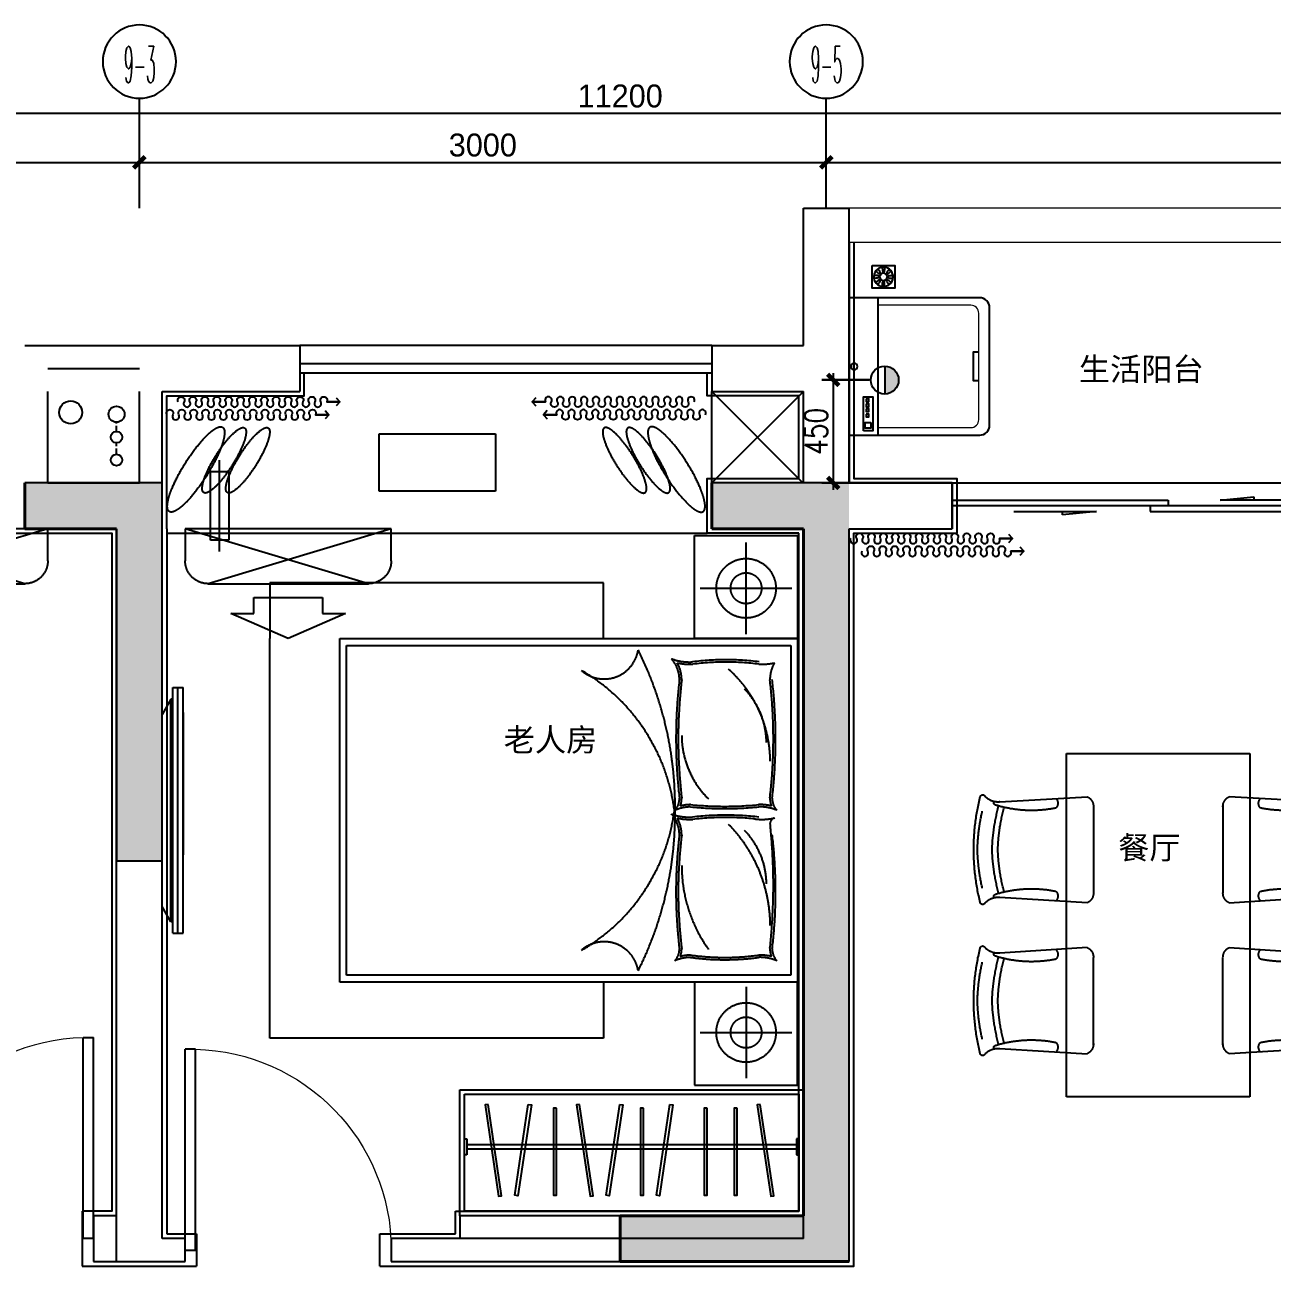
# Model space of a CAD drawing. Header units: inches. Extents: x -2597087 to 134135, y -662679 to 20000.
# Drawn here: x 40056 to 45503, y -37588 to -32168 of the extents above; entities that cross this region are included whole.
import ezdxf
from ezdxf.enums import TextEntityAlignment as Align

# ---------------------------------------------------------------- set-up
doc = ezdxf.new("R2010")
doc.units = ezdxf.units.IN
doc.header["$LTSCALE"] = 100
doc.header["$MEASUREMENT"] = 0
for name, pattern in [('__DASH', [0.35, 0.25, -0.1]), ('CENTER', [50.8, 31.75, -6.35, 6.35, -6.35]), ('DASH', [0.35, 0.25, -0.1]), ('HIDDEN', [0.375, 0.25, -0.125]), ('HIDDEN2', [4.7625, 3.175, -1.5875])]:
    doc.linetypes.add(name, pattern=pattern)
doc.layers.get('0').update_dxf_attribs({"linetype": 'CONTINUOUS'})
doc.layers.get('Defpoints').update_dxf_attribs({"linetype": 'CONTINUOUS'})
for name, color, linetype in [('-04给水图层', 142, 'CENTER'), ('002新做墙体', 53, 'CONTINUOUS'), ('003门', 17, 'CONTINUOUS'), ('006地漏', 146, 'CONTINUOUS'), ('008a地面活动灯具', 31, 'CONTINUOUS'), ('009活动家具', 157, 'CONTINUOUS'), ('011 完成面', 24, 'CONTINUOUS'), ('011-厨卫固定', 142, 'CONTINUOUS'), ('012到顶家具', 11, 'CONTINUOUS'), ('020空间字', 2, 'CONTINUOUS'), ('026窗帘', 11, 'CONTINUOUS'), ('027楼梯', 77, 'CONTINUOUS'), ('029空调室内机', 82, 'CONTINUOUS'), ('05 轴号 建筑尺寸', 2, 'CONTINUOUS'), ('LVTRY', 153, 'CONTINUOUS'), ('PIPE-凝结', 99, 'DASH'), ('PUB_HATCH', 8, 'CONTINUOUS'), ('VPIPE-凝结', 99, 'DASH'), ('VPIPE-废水', 91, 'DASH'), ('WALL', 7, 'CONTINUOUS'), ('WINDOW', 4, 'CONTINUOUS'), ('给排水尺寸标注', 2, 'CONTINUOUS')]:
    doc.layers.add(name, color=color, linetype=linetype)
doc.layers.add('BALCONY', color=3, linetype='CONTINUOUS', lineweight=0)
doc.layers.add('COLUMN', color=30, linetype='CONTINUOUS', lineweight=40)
doc.styles.add('SF', font='sf.shx')
doc.styles.add('尺寸标注', font='romans.shx', dxfattribs={"width": 0.8, "bigfont": 'hztxt.shx'})
doc.styles.add('文字标注', font='')
doc.styles.get('文字标注').set_extended_font_data('SimSun')
doc.dimstyles.new('1：50', dxfattribs={"dimscale": 50, "dimtxt": 2, "dimasz": 1, "dimexe": 1, "dimexo": 1, "dimgap": 0.5, "dimtad": 1, "dimdec": 0, "dimrnd": 5, "dimzin": 0, "dimdsep": 46, "dimtxsty": 'SF', "dimblk": 'ARCHTICK', "dimcen": 0.09, "dimdle": 1, "dimclrd": 251, "dimclre": 251, "dimclrt": 2, "dimadec": 0, "dimazin": 0, "dimtfac": 1, "dimtdec": 0, "dimtix": 1, "dimtmove": 2, "dimatfit": 0, "dimldrblk": 'ARCHTICK', "dimfxl": 5, "dimfxlon": 1, "dimtolj": 1, "dimtzin": 0, "dimarcsym": 0})
doc.dimstyles.new('A3-50', dxfattribs={"dimscale": 50, "dimtxt": 2, "dimasz": 1, "dimexe": 1, "dimexo": 1, "dimgap": 0.5, "dimtad": 1, "dimdec": 0, "dimlfac": -50, "dimrnd": 5, "dimzin": 0, "dimdsep": 46, "dimtxsty": '尺寸标注', "dimblk": 'ARCHTICK', "dimcen": 0, "dimdle": 0.6, "dimclrd": 251, "dimclre": 251, "dimclrt": 2, "dimadec": 0, "dimazin": 0, "dimtfac": 1, "dimtdec": 0, "dimtix": 1, "dimtmove": 2, "dimatfit": 3, "dimldrblk": 'DOT', "dimfxl": 4, "dimfxlon": 1, "dimtolj": 1, "dimtzin": 0, "dimlwe": 30, "dimarcsym": 0})

# ---------------------------------------------------------------- blocks, each defined once
blk = doc.blocks.new('dsafad5s64f64dsa64f')
at = {"layer": '-04给水图层', "linetype": 'Continuous'}
h = blk.add_hatch(color=251, dxfattribs=at)
edge = h.paths.add_edge_path(flags=17)
edge.add_line((9920.8, -56344.6), (9799, -56344.6))
edge = h.paths.add_edge_path()
edge.add_line((9799, -56344.6), (9920.8, -56344.6))
edge.add_arc((9859.9, -56344.6), 60.9, 180, 360, ccw=False)
at = {"layer": '-04给水图层', "color": 4, "linetype": 'Continuous'}
for p, q in [((9814.2, -56189.2), (9904.1, -56189.2)), ((9860.8, -56283.6), (9860.8, -56189.2))]:
    blk.add_line(p, q, dxfattribs=at)
blk.add_lwpolyline([(9920.8, -56344.6), (9799, -56344.6)], dxfattribs=at)
blk.add_circle((9859.9, -56344.6), 60.9, dxfattribs=at)
blk = doc.blocks.new('_ArchTick')
at = {"color": 0, "linetype": 'ByBlock', "const_width": 0.4}
blk.add_lwpolyline([(-0.5, -0.5), (0.5, 0.5)], dxfattribs=at)
blk = doc.blocks.new('*D1510')
at = {"layer": 'Defpoints', "color": 0, "transparency": 16777216}
for p in [(43792.9, -33717.9), (43586.7, -34167.9), (43792.9, -34167.9)]:
    blk.add_point(p, dxfattribs=at)
at = {"layer": '给排水尺寸标注', "color": 251, "lineweight": 30, "transparency": 16777216}
for p, q in [((43742.9, -33717.9), (43536.7, -33717.9)), ((43742.9, -34167.9), (43536.7, -34167.9))]:
    blk.add_line(p, q, dxfattribs=at)
at = {"layer": '给排水尺寸标注', "color": 251, "lineweight": -2, "transparency": 16777216}
blk.add_line((43586.7, -33687.9), (43586.7, -34197.9), dxfattribs=at)
at = {"layer": '给排水尺寸标注', "color": 251, "lineweight": -2, "transparency": 16777216, "xscale": 50, "yscale": 50, "zscale": 50}
for p, rotation in [((43586.7, -33717.9), 90), ((43586.7, -34167.9), 270)]:
    blk.add_blockref('_ArchTick', p, dxfattribs=dict(at, rotation=rotation))
at = {"layer": '给排水尺寸标注', "color": 2, "transparency": 16777216, "insert": (43511.7, -33942.9), "char_height": 100, "attachment_point": 5, "rotation": 90, "style": '尺寸标注'}
blk.add_mtext('\\A1;450', dxfattribs=at)
blk = doc.blocks.new('_Dot')
at = {"color": 0, "linetype": 'ByBlock', "lineweight": -2}
blk.add_line((-0.5, 0), (-1, 0), dxfattribs=at)
at = {"color": 0, "linetype": 'ByBlock', "const_width": 0.5}
blk.add_lwpolyline([(-0.25, 0, 1), (0.25, 0, 1)], format="xyb", close=True, dxfattribs=at)
blk = doc.blocks.new('dfgdfht67964dfgsdg')
at = {"layer": '029空调室内机', "color": 250, "linetype": '__DASH', "ltscale": 100}
for p, q in [((-100, 240), (-900, 0)), ((0, 0), (-800, 240))]:
    blk.add_line(p, q, dxfattribs=at)
blk.add_lwpolyline([(-700, 370), (-600, 370), (-600, 300), (-300, 300), (-300, 370), (-200, 370), (-450, 480)], close=True, dxfattribs=at)
blk.add_lwpolyline([(0, 0), (-900, 0), (-900, 140, -0.414214), (-800, 240), (-100, 240, -0.414214), (0, 140)], format="xyb", close=True, dxfattribs=at)
blk = doc.blocks.new('sdfgadsgfasdy568753sdfas')
at = {"layer": '029空调室内机', "color": 250, "linetype": '__DASH', "ltscale": 100}
blk.add_line((0, 100), (0, -300), dxfattribs=at)
blk.add_lwpolyline([(-40, -250), (40, -250), (40, 50), (-40, 50)], close=True, dxfattribs=at)
blk = doc.blocks.new('*D1512')
at = {"color": 251, "lineweight": -2, "transparency": 16777216}
for p, q in [((37055.9, -32753.7), (37055.9, -32503.7)), ((48255.9, -32753.7), (48255.9, -32503.7)), ((37005.9, -32553.7), (48305.9, -32553.7))]:
    blk.add_line(p, q, dxfattribs=at)
at = {"layer": 'Defpoints', "color": 0, "transparency": 16777216}
for p in [(48255.9, -32553.7), (37055.9, -32967.9), (48255.9, -32967.9)]:
    blk.add_point(p, dxfattribs=at)
at = {"color": 251, "lineweight": -2, "transparency": 16777216, "xscale": 50, "yscale": 50, "zscale": 50, "rotation": 180}
blk.add_blockref('_ArchTick', (37055.9, -32553.7), dxfattribs=at)
at = {"color": 251, "lineweight": -2, "transparency": 16777216, "xscale": 50, "yscale": 50, "zscale": 50}
blk.add_blockref('_ArchTick', (48255.9, -32553.7), dxfattribs=at)
at = {"color": 2, "transparency": 16777216, "insert": (42655.9, -32478.7), "char_height": 100, "attachment_point": 5, "style": 'SF'}
blk.add_mtext('\\A1;11200', dxfattribs=at)
blk = doc.blocks.new('*D1513')
at = {"color": 251, "lineweight": -2, "transparency": 16777216}
for p, q in [((37055.9, -32917.9), (37055.9, -32717.9)), ((40555.9, -32917.9), (40555.9, -32717.9)), ((37005.9, -32767.9), (40605.9, -32767.9))]:
    blk.add_line(p, q, dxfattribs=at)
at = {"layer": 'Defpoints', "color": 0, "transparency": 16777216}
for p in [(40555.9, -32767.9), (37055.9, -32967.9), (40555.9, -32967.9)]:
    blk.add_point(p, dxfattribs=at)
at = {"color": 251, "lineweight": -2, "transparency": 16777216, "xscale": 50, "yscale": 50, "zscale": 50, "rotation": 180}
blk.add_blockref('_ArchTick', (37055.9, -32767.9), dxfattribs=at)
at = {"color": 251, "lineweight": -2, "transparency": 16777216, "xscale": 50, "yscale": 50, "zscale": 50}
blk.add_blockref('_ArchTick', (40555.9, -32767.9), dxfattribs=at)
at = {"color": 2, "transparency": 16777216, "insert": (38805.9, -32692.9), "char_height": 100, "attachment_point": 5, "style": 'SF'}
blk.add_mtext('\\A1;3500', dxfattribs=at)
blk = doc.blocks.new('*D1514')
at = {"color": 251, "lineweight": -2, "transparency": 16777216}
for p, q in [((40555.9, -32917.9), (40555.9, -32717.9)), ((43555.9, -32917.9), (43555.9, -32717.9)), ((40505.9, -32767.9), (43605.9, -32767.9))]:
    blk.add_line(p, q, dxfattribs=at)
at = {"layer": 'Defpoints', "color": 0, "transparency": 16777216}
for p in [(43555.9, -32767.9), (40555.9, -32967.9), (43555.9, -32967.9)]:
    blk.add_point(p, dxfattribs=at)
at = {"color": 251, "lineweight": -2, "transparency": 16777216, "xscale": 50, "yscale": 50, "zscale": 50, "rotation": 180}
blk.add_blockref('_ArchTick', (40555.9, -32767.9), dxfattribs=at)
at = {"color": 251, "lineweight": -2, "transparency": 16777216, "xscale": 50, "yscale": 50, "zscale": 50}
blk.add_blockref('_ArchTick', (43555.9, -32767.9), dxfattribs=at)
at = {"color": 2, "transparency": 16777216, "insert": (42055.9, -32692.9), "char_height": 100, "attachment_point": 5, "style": 'SF'}
blk.add_mtext('\\A1;3000', dxfattribs=at)
blk = doc.blocks.new('*D1515')
at = {"color": 251, "lineweight": -2, "transparency": 16777216}
for p, q in [((43555.9, -32917.9), (43555.9, -32717.9)), ((48255.9, -32917.9), (48255.9, -32717.9)), ((43505.9, -32767.9), (48305.9, -32767.9))]:
    blk.add_line(p, q, dxfattribs=at)
at = {"layer": 'Defpoints', "color": 0, "transparency": 16777216}
for p in [(48255.9, -32767.9), (43555.9, -32967.9), (48255.9, -32967.9)]:
    blk.add_point(p, dxfattribs=at)
at = {"color": 251, "lineweight": -2, "transparency": 16777216, "xscale": 50, "yscale": 50, "zscale": 50, "rotation": 180}
blk.add_blockref('_ArchTick', (43555.9, -32767.9), dxfattribs=at)
at = {"color": 251, "lineweight": -2, "transparency": 16777216, "xscale": 50, "yscale": 50, "zscale": 50}
blk.add_blockref('_ArchTick', (48255.9, -32767.9), dxfattribs=at)
at = {"color": 2, "transparency": 16777216, "insert": (45905.9, -32692.9), "char_height": 100, "attachment_point": 5, "style": 'SF'}
blk.add_mtext('\\A1;4700', dxfattribs=at)
blk = doc.blocks.new('$plan$00001623')
at = {"layer": 'LVTRY', "linetype": 'Continuous'}
blk.add_line((-341.1, -144.7), (341.9, -144.7), dxfattribs=at)
at = {"layer": 'LVTRY'}
blk.add_lwpolyline([(295, -705.8), (-295, -705.8, -0.414214), (-345, -655.8), (-345, 0), (345, 0), (345, -655.8, -0.414214)], format="xyb", close=True, dxfattribs=at)
for points in [[(323.4, -71.6), (152, -71.6), (152, -119.7), (323.4, -119.7)], [(163, -85.8), (176.7, -85.8), (176.7, -98.5), (163, -98.5)], [(188.5, -85.8), (202.2, -85.8), (202.2, -98.5), (188.5, -98.5)], [(213.1, -85.8), (226.7, -85.8), (226.7, -98.5), (213.1, -98.5)], [(239.5, -85.8), (253.1, -85.8), (253.1, -98.5), (239.5, -98.5)], [(280.9, -109.8), (309.2, -109.8), (309.2, -80.1), (280.9, -80.1)]]:
    blk.add_lwpolyline(points, close=True, dxfattribs=at)
at = {"layer": 'LVTRY', "lineweight": 13}
blk.add_lwpolyline([(307.3, -144.7), (307.3, -611, -0.414214), (267.3, -651), (-267.3, -651, -0.414214), (-307.3, -611), (-307.3, -144.7)], format="xyb", dxfattribs=at)
at = {"layer": 'LVTRY'}
blk.add_lwpolyline([(-71, -651), (-71, -623.4), (0, -623.4), (71, -623.4), (71, -651)], dxfattribs=at)
blk.add_circle((0, -25.5), 16, dxfattribs=at)
blk = doc.blocks.new('$DorLib2D$00000131')
at = {"color": 0, "linetype": 'Continuous'}
for p, q in [((0.15, 0.125), (0.2319, 0.1973)), ((0.2319, 0.1973), (0.2319, 0.125)), ((-0.5, 0.125), (-0.5, 0)), ((0.0192, 0.125), (-0.5, 0.125)), ((0.0192, 0), (0.0192, 0.125)), ((0.35, 0.125), (0.15, 0.125)), ((-0.5, 0), (0.0192, 0)), ((-0.024, 0), (0.5, 0)), ((-0.024, -0.125), (-0.024, 0)), ((0.5, 0), (0.5, -0.125)), ((-0.35, -0.125), (-0.15, -0.125)), ((-0.2319, -0.1973), (-0.2319, -0.125)), ((-0.15, -0.125), (-0.2319, -0.1973)), ((0.5, -0.125), (-0.024, -0.125))]:
    blk.add_line(p, q, dxfattribs=at)
blk = doc.blocks.new('$DorLib2D$00000001')
for p, q in [((0.45, 0.975), (0.5, 0.975)), ((0.45, 0), (0.45, 0.975)), ((0.5, 0), (0.5, 0.975)), ((0.5, 0), (0.45, 0))]:
    blk.add_line(p, q)
at = {"lineweight": 13}
blk.add_arc((0.475, 0), 0.975, 91.46928, 180, dxfattribs=at)
blk = doc.blocks.new('A$C3B4B66AD')
at = {"layer": '026窗帘', "elevation": -1.4}
blk.add_lwpolyline([(22.2, 755.9, -1.732051), (22.2, 730, 1.732051), (22.2, 704, -1.732051), (22.2, 678, 1.732051), (22.2, 652, -1.732051), (22.2, 626, 1.732051), (22.2, 600.1, -1.732051), (22.2, 574.1, 1.732051), (22.2, 548.1, -1.732051), (22.2, 522.1, 1.732051), (22.2, 496.1, -1.732051), (22.2, 470.1, 1.732051), (22.2, 444.2, -1.732051), (22.2, 418.2, 1.732051), (22.2, 392.2, -1.732051), (22.2, 366.2, 1.732051), (22.2, 340.2, -1.732051), (22.2, 314.3, 1.732051), (22.2, 288.3, -1.732051), (22.2, 262.3, 1.732051), (22.2, 236.3, -1.732051), (22.2, 210.3, 1.732051), (22.2, 184.4, -1.732051), (22.2, 158.4, 1.732051), (22.2, 132.4, -1.732051), (22.2, 106.4), (22.2, 49.1), (22.2, 106.4)], format="xyb", dxfattribs=at)
at = {"layer": '026窗帘', "color": 251, "elevation": -1.4}
blk.add_lwpolyline([(77.9, 706.8, -1.732051), (77.9, 680.9, 1.732051), (77.9, 654.9, -1.732051), (77.9, 628.9, 1.732051), (77.9, 602.9, -1.732051), (77.9, 576.9, 1.732051), (77.9, 551, -1.732051), (77.9, 525, 1.732051), (77.9, 499, -1.732051), (77.9, 473, 1.732051), (77.9, 447, -1.732051), (77.9, 421.1, 1.732051), (77.9, 395.1, -1.732051), (77.9, 369.1, 1.732051), (77.9, 343.1, -1.732051), (77.9, 317.1, 1.732051), (77.9, 291.2, -1.732051), (77.9, 265.2, 1.732051), (77.9, 239.2, -1.732051), (77.9, 213.2, 1.732051), (77.9, 187.2, -1.732051), (77.9, 161.3, 1.732051), (77.9, 135.3, -1.732051), (77.9, 109.3, 1.732051), (77.9, 83.3, -1.732051), (77.9, 57.3), (77.9, 0), (77.9, 57.3)], format="xyb", dxfattribs=at)
at = {"layer": '026窗帘', "elevation": -1.4}
blk.add_lwpolyline([(39.9, 65), (22.2, 49.1), (4.6, 65)], dxfattribs=at)
at = {"layer": '026窗帘', "color": 251, "elevation": -1.4}
blk.add_lwpolyline([(95.5, 15.9), (77.9, 0), (60.3, 15.9)], dxfattribs=at)
blk = doc.blocks.new('33332212333')
at = {"layer": '009活动家具', "linetype": 'DASH', "ltscale": 200}
for p, q in [((72354.2, 2759.4), (72331.5, 2378.7)), ((72795.1, 2378.7), (72771, 2759.4)), ((73642.7, 2468.2), (72142.7, 2468.2)), ((72142.7, 2468.2), (72142.7, 1668.2)), ((73642.7, 1668.2), (73642.7, 2468.2)), ((72370.9, 2351.2), (72751.1, 2351.2)), ((72354.2, 1377), (72331.5, 1757.7)), ((72370.9, 1785.2), (72751.1, 1785.2)), ((72795.1, 1757.7), (72771, 1377)), ((72142.7, 1668.2), (73642.7, 1668.2))]:
    blk.add_line(p, q, dxfattribs=at)
for points in [[(73414.5, 2351.2), (73034.3, 2351.2, -0.313454), (72990.3, 2378.7), (73014.4, 2759.4, 0.259493), (72988.2, 2825.9, -0.672201), (72992.2, 2845.8, -0.122409), (73454.5, 2845.5, -0.635246), (73457.4, 2825.9, 0.259493), (73431.2, 2759.4), (73454, 2378.7, -0.313454), (73410, 2351.2)], [(73414.5, 1785.2), (73034.3, 1785.2, 0.313454), (72990.3, 1757.7), (73014.4, 1377, -0.259493), (72988.2, 1310.5, 0.672201), (72992.2, 1290.6, 0.122409), (73454.5, 1290.9, 0.635246), (73457.4, 1310.5, -0.259493), (73431.2, 1377), (73454, 1757.7, 0.313454), (73410, 1785.2)]]:
    blk.add_lwpolyline(points, format="xyb", dxfattribs=at)
for centre, radius, start, end in [((72334, 2835), 10.9, 106.8449, 236.5473), ((72562.6, 1915.5), 958.4, 76.076, 103.9913), ((72590.7, 1959.9), 898.4, 91.7931, 102.62), ((72534.5, 1959.9), 898.4, 77.38, 88.2069), ((72791.1, 2835), 10.9, 303.4527, 79.0888), ((73250.9, 1959.9), 898.4, 91.7931, 102.62), ((73194.7, 1959.9), 898.4, 77.38, 88.2069), ((72281.3, 2769.1), 73.5, 352.4143, 50.6024), ((72357.8, 2775.7), 10.8, 12.6605, 116.2125), ((72357.8, 2775.7), 10.8, 12.6605, 116.2125), ((72591.4, 1955.8), 838.5, 91.9703, 105.1634), ((72533.8, 1955.8), 838.5, 74.8366, 88.0297), ((72767.4, 2775.7), 10.8, 63.7875, 167.3395), ((72767.4, 2775.7), 10.8, 63.7875, 167.3395), ((72843.8, 2769.1), 73.5, 129.3976, 187.5857), ((73018, 2775.7), 10.8, 12.6605, 116.2125), ((73018, 2775.7), 10.8, 12.6605, 116.2125), ((73251.6, 1955.8), 838.5, 91.9703, 105.1634), ((73194, 1955.8), 838.5, 74.8366, 88.0297), ((73427.6, 2775.7), 10.8, 63.7875, 167.3395), ((73427.6, 2775.7), 10.8, 63.7875, 167.3395), ((71858.9, 2621.6), 532.8, 348.4214, 17.0715), ((72591.4, 1930.6), 838.5, 91.9703, 104.739), ((72533.8, 1930.6), 838.5, 75.261, 88.0297), ((73266.2, 2621.6), 532.8, 162.9285, 191.5786), ((72519.2, 2621.6), 532.8, 348.4214, 17.0715), ((73251.6, 1930.6), 838.5, 91.9703, 104.739), ((73194, 1930.6), 838.5, 75.261, 88.0297), ((73926.5, 2621.6), 532.8, 162.9285, 191.5786), ((72360.3, 2537), 30.4, 228.1016, 312.7108), ((72764.9, 2537), 30.4, 227.2892, 311.8984), ((73020.5, 2537), 30.4, 228.1016, 312.7108), ((73425.1, 2537), 30.4, 227.2892, 311.8984), ((72373.2, 2396.6), 45.4, 203.2127, 272.8279), ((72753.4, 2396.6), 45.4, 267.1721, 336.7873), ((72373.2, 1739.8), 45.4, 87.1721, 156.7873), ((72753.4, 1739.8), 45.4, 23.2127, 92.8279), ((72360.3, 1599.4), 30.4, 47.2892, 131.8984), ((71858.9, 1514.8), 532.8, 342.9285, 11.5786), ((73266.2, 1514.8), 532.8, 168.4214, 197.0715), ((72764.9, 1599.4), 30.4, 48.1016, 132.7108), ((73020.5, 1599.4), 30.4, 47.2892, 131.8984), ((72519.2, 1514.8), 532.8, 342.9285, 11.5786), ((73926.5, 1514.8), 532.8, 168.4214, 197.0715), ((73425.1, 1599.4), 30.4, 48.1016, 132.7108), ((72281.3, 1367.3), 73.5, 309.3976, 7.5857), ((72591.4, 2180.6), 838.5, 254.8366, 268.0297), ((72591.4, 2205.8), 838.5, 255.261, 268.0297), ((72533.8, 2205.8), 838.5, 271.9703, 284.739), ((72533.8, 2180.6), 838.5, 271.9703, 285.1634), ((72843.8, 1367.3), 73.5, 172.4143, 230.6024), ((73251.6, 2180.6), 838.5, 254.8366, 268.0297), ((73251.6, 2205.8), 838.5, 255.261, 268.0297), ((73194, 2205.8), 838.5, 271.9703, 284.739), ((73194, 2180.6), 838.5, 271.9703, 285.1634), ((72334, 1301.4), 10.9, 123.4527, 253.1551), ((72357.8, 1360.7), 10.8, 243.7875, 347.3395), ((72357.8, 1360.7), 10.8, 243.7875, 347.3395), ((72767.4, 1360.7), 10.8, 192.6605, 296.2125), ((72767.4, 1360.7), 10.8, 192.6605, 296.2125), ((72791.1, 1301.4), 10.9, 280.9112, 56.5473), ((73018, 1360.7), 10.8, 243.7875, 347.3395), ((73018, 1360.7), 10.8, 243.7875, 347.3395), ((73427.6, 1360.7), 10.8, 192.6605, 296.2125), ((73427.6, 1360.7), 10.8, 192.6605, 296.2125), ((72562.6, 2220.9), 958.4, 256.0087, 283.924), ((72590.7, 2176.5), 898.4, 257.38, 268.2069), ((72534.5, 2176.5), 898.4, 271.7931, 282.62), ((73250.9, 2176.5), 898.4, 257.38, 268.2069), ((73194.7, 2176.5), 898.4, 271.7931, 282.62)]:
    blk.add_arc(centre, radius, start, end, dxfattribs=at)
blk = doc.blocks.new('tqt4y')
at = {"layer": '008a地面活动灯具', "color": 251, "linetype": 'HIDDEN', "ltscale": 250}
for p, q in [((77505.5, 4448.8), (77505.5, 4848.8)), ((77305.5, 4648.8), (77705.5, 4648.8)), ((77505.5, 2908.8), (77505.5, 2508.8)), ((77305.5, 2708.8), (77705.5, 2708.8))]:
    blk.add_line(p, q, dxfattribs=at)
at = {"layer": '008a地面活动灯具', "linetype": 'HIDDEN', "ltscale": 250}
for centre, radius in [((77505.5, 4648.8), 130), ((77505.5, 4648.8), 67.5), ((77505.5, 2708.8), 130), ((77505.5, 2708.8), 67.5)]:
    blk.add_circle(centre, radius, dxfattribs=at)
at = {"layer": '009活动家具', "linetype": 'HIDDEN', "ltscale": 250}
for points in [[(77280.5, 4878.8), (77730.5, 4878.8), (77730.5, 4428.8), (77280.5, 4428.8)], [(77280.5, 2478.8), (77730.5, 2478.8), (77730.5, 2928.8), (77280.5, 2928.8)]]:
    blk.add_lwpolyline(points, close=True, dxfattribs=at)
at = {"layer": '009活动家具', "color": 251, "linetype": 'HIDDEN', "ltscale": 250}
for points in [[(76882.6, 4428.8), (76882.6, 4673.2), (75425.8, 4673.2), (75425.8, 4428.8)], [(76882.6, 2928.8), (76882.6, 2684.3), (75425.8, 2684.3), (75425.8, 4428.8)]]:
    blk.add_lwpolyline(points, dxfattribs=at)
at = {"layer": '009活动家具', "linetype": 'HIDDEN', "ltscale": 250}
blk.add_lwpolyline([(75730.5, 2928.8), (75730.5, 4428.8), (77730.5, 4428.8), (77730.5, 2928.8), (75730.5, 2928.8)], dxfattribs=at)
at = {"layer": '009活动家具', "color": 251, "linetype": 'HIDDEN', "ltscale": 250}
blk.add_lwpolyline([(75760.5, 2958.8), (75760.5, 4398.8), (77700.5, 4398.8), (77700.5, 2958.8)], close=True, dxfattribs=at)
at = {"layer": '009活动家具', "color": 251, "linetype": 'HIDDEN', "ltscale": 300}
for centre, radius, start, end in [((76885.5, 4403.1), 150.5, 228.5737, 350.7015), ((75674.4, 3697.3), 1520.9, 358.3952, 26.6213), ((77258.3, 4551.9), 225.2, 249.515, 273.4755), ((77076.7, 4249.7), 137.5, 358.4473, 41.5839), ((77258.3, 4551.9), 235.1, 256.7699, 273.4755), ((77076.7, 4249.7), 147.4, 358.4473, 29.8513), ((77417.5, 3196.1), 1140.4, 82.668, 97.332), ((77417.5, 3196.1), 1130.4, 82.668, 97.332), ((77575.3, 4552.1), 235.1, 266.5245, 283.2301), ((77757, 4249.9), 147.4, 150.1487, 180.6121), ((76370.3, 3573.1), 828.9, 6.2393, 59.9065), ((79423.6, 3990.9), 2224.4, 173.3187, 186.6701), ((77067.7, 3889.7), 543.3, 0.404, 48.2711), ((75410.1, 3991.1), 2224.4, 353.3299, 6.6813), ((79424.3, 3990.9), 2215.2, 173.3128, 186.676), ((77255.4, 3972.4), 339.2, 0.442, 44.1277), ((75410.3, 3991), 2214.2, 353.3226, 6.6726), ((77614.5, 4007.7), 390.4, 180.3646, 225.6323), ((77138.4, 3730.2), 75.8, 317.8595, 1.8012), ((77138.4, 3730.2), 85.7, 337.5713, 1.8012), ((77695.3, 3730.3), 85.7, 178.1988, 202.4287), ((77695.3, 3730.3), 75.8, 178.1988, 222.1405), ((76370.3, 3784.5), 828.9, 300.0935, 353.7607), ((75674.4, 3660.3), 1520.9, 333.3787, 1.6048), ((77258.3, 3874.3), 225.2, 249.515, 273.4755), ((77076.7, 3572.1), 137.5, 358.4473, 41.5839), ((77268.2, 3502.5), 191.6, 91.6077, 112.6023), ((77268.2, 3502.5), 201.5, 91.6077, 104.5516), ((77412.2, 5153.3), 1466.9, 264.1587, 275.8413), ((77412.2, 5153.3), 1456.9, 264.1587, 275.8413), ((77417.5, 2386.7), 1271.2, 83.5044, 96.574), ((77565.5, 3502.7), 201.5, 75.4484, 91.6077), ((77565.5, 3502.7), 191.6, 67.3977, 91.6077), ((77258.3, 3874.3), 235.1, 256.7699, 273.4755), ((77076.7, 3572.1), 147.4, 358.4473, 29.8513), ((77417.5, 2386.7), 1261.2, 84.2945, 96.574), ((76978, 3173.7), 633, 0.2203, 44.5219), ((77575.3, 3874.5), 235.1, 262.0679, 283.2301), ((75099.8, 3351.4), 2524.8, 353.7472, 5.8771), ((77637.9, 3619), 28.1, 108.2372, 198.6853), ((79251.2, 3323.5), 2052.1, 173.0434, 186.9449), ((79252.1, 3323.5), 2043, 173.0363, 186.952), ((77255.4, 3355), 339.2, 0.442, 44.1277), ((75582.5, 3323.7), 2052.1, 353.0551, 6.9566), ((77854.4, 3437.8), 630.3, 180, 215.5384), ((76885.5, 2954.5), 150.5, 9.2985, 131.4263), ((77138.4, 3073), 75.8, 317.8595, 1.8012), ((77138.4, 3073), 85.7, 337.5713, 1.8012), ((77695.3, 3073.2), 85.7, 178.1988, 202.4287), ((77695.3, 3073.2), 75.8, 178.1988, 222.1405), ((77268.2, 2845.4), 191.6, 91.6077, 112.6023), ((77268.2, 2845.4), 201.5, 91.6077, 104.5516), ((77412.2, 4119.5), 1092.9, 262.1489, 277.9417), ((77412.2, 4119.5), 1082.9, 262.1489, 277.9311), ((77565.5, 2845.5), 201.5, 75.4484, 91.1025), ((77565.5, 2845.5), 191.6, 67.3977, 90.6869)]:
    blk.add_arc(centre, radius, start, end, dxfattribs=at)
blk = doc.blocks.new('A$C13462838')
at = {"color": 251}
blk.add_line((0, 25), (0, 10), dxfattribs=at)
blk.add_circle((0, 5), 5, dxfattribs=at)
blk = doc.blocks.new('A$C5A370B41')
at = {"color": 251, "ltscale": 5}
for p, q in [((12.6, 55.1), (11, 54.4)), ((19.3, 72.3), (18.7, 73.8)), ((27.1, 80), (25.5, 80.7)), ((44, 87.4), (44.7, 89)), ((55.1, 87.4), (54.4, 89)), ((72.3, 80.7), (73.8, 81.3)), ((80, 72.9), (80.7, 74.5)), ((87.4, 56), (89, 55.3)), ((12.6, 44), (11, 44.7)), ((20, 27.1), (19.3, 25.5)), ((27.7, 19.3), (26.2, 18.7)), ((44.9, 12.6), (45.6, 11)), ((50, 50), (50, 50)), ((50, 50), (50, 50)), ((50, 50), (50, 50)), ((50, 50), (50, 50)), ((56, 12.6), (55.3, 11)), ((72.9, 20), (74.5, 19.3)), ((80.7, 27.7), (81.3, 26.2)), ((87.4, 44.9), (89, 45.6))]:
    blk.add_line(p, q, dxfattribs=at)
at = {"ltscale": 5}
blk.add_lwpolyline([(100, 100), (0, 100), (0, 0), (100, 0)], close=True, dxfattribs=at)
at = {"color": 251, "ltscale": 5}
for centre, major_axis, start_param, end_param in [((50, 50), (42.1, 3.5), -0.016227, 6.266958), ((23.5, 75.8), (3.72, 3.72), 0.395144, 2.746449), ((50.4, 50), (-11.2, 11.2), 1.570796326784468, 7.853981633964052), ((49.6, 87), (3.72, 3.72), 5.892931, 8.244236), ((75.8, 76.5), (3.72, 3.72), 5.107533, 7.458838), ((87, 50.4), (-3.72, 3.72), 2.751338, 5.102644), ((13, 49.6), (-3.72, 3.72), -0.390255, 1.961051), ((24.2, 23.5), (3.72, 3.72), 1.96594, 4.317245), ((50.4, 13), (3.72, 3.72), 2.751338, 5.102644), ((76.5, 24.2), (3.72, 3.72), 3.536736, 5.888042)]:
    blk.add_ellipse(centre, major_axis=major_axis, ratio=1, start_param=start_param, end_param=end_param, dxfattribs=at)
at = {"color": 251, "ltscale": 5, "extrusion": (0, 0, -1)}
for centre, major_axis, start_param, end_param in [((12.6, 49.6), (-19.2, 0), 1.570796, 4.712389), ((23.2, 76.2), (-13.6, 13.6), 1.570796, 4.712389), ((49.6, 87.4), (0, 19.2), 1.570796, 4.712389), ((76.2, 76.8), (13.6, 13.6), 1.570796, 4.712389), ((87.4, 50.4), (-19.2, 0), 4.712389, 7.853982), ((23.8, 23.2), (13.6, 13.6), -1.570796, 1.570796), ((50.4, 12.6), (0, 19.2), 4.712389, 7.853982), ((76.8, 23.8), (-13.6, 13.6), 4.712389, 7.853982)]:
    blk.add_ellipse(centre, major_axis=major_axis, ratio=0.286893, start_param=start_param, end_param=end_param, dxfattribs=at)
blk = doc.blocks.new('A$C21280DF3')
at = {"layer": '009活动家具', "linetype": 'HIDDEN', "ltscale": 250}
for p, q in [((75, 0), (75, 1035)), ((75, 1035), (150, 1035)), ((150, 0), (150, 1035)), ((61.9, 986.5), (0, 921.7)), ((75, 986.5), (61.9, 986.5)), ((0, 113.3), (0, 921.7)), ((150, 930), (150, 330)), ((0, 594), (0, 666)), ((0, 371.6), (0, 443.7)), ((61.9, 48.5), (0, 113.3)), ((75, 48.5), (61.9, 48.5)), ((75, 0), (150, 0))]:
    blk.add_line(p, q, dxfattribs=at)
at = {"layer": '009活动家具', "color": 251, "linetype": 'HIDDEN', "ltscale": 250}
for p, q in [((112.6, 0), (112.6, 1035)), ((61.9, 48.5), (61.9, 986.5))]:
    blk.add_line(p, q, dxfattribs=at)

msp = doc.modelspace()

# ---------------------------------------------------------------- hatches: boundary and pattern name
at = {"layer": 'PUB_HATCH'}
for points in [[(40655.891, -35817.941), (40655.891, -34167.941), (40055.891, -34167.941), (40055.891, -34367.941), (40455.891, -34367.941), (40455.891, -35817.941)], [(43055.891, -34167.941), (43055.891, -34367.941), (43455.891, -34367.941), (43455.891, -37367.941), (42655.891, -37367.941), (42655.891, -37567.941), (43655.891, -37567.941), (43655.891, -34167.941)]]:
    msp.add_hatch(color=250, dxfattribs=at).paths.add_polyline_path(points)

# ---------------------------------------------------------------- linework, layer by layer
at = {"layer": '002新做墙体'}
for p, q in [((42655.891, -37367.941), (41955.891, -37367.941)), ((41955.891, -37367.941), (41955.891, -37467.941))]:
    msp.add_line(p, q, dxfattribs=at)
at = {"layer": '003门'}
msp.add_line((44105.891, -34167.941), (45905.891, -34167.941), dxfattribs=at)
at = {"layer": '008a地面活动灯具', "color": 251, "linetype": 'HIDDEN', "ltscale": 250}
msp.add_line((43055.891, -34367.941), (43430.891, -34367.941), dxfattribs=at)
at = {"layer": '009活动家具', "color": 251}
for p, q in [((41975.891, -37102.941), (41975.891, -37032.941)), ((41976.017, -37032.941), (41986.017, -37032.941)), ((41976.017, -37032.941), (41986.017, -37032.941)), ((41986.017, -37032.941), (41986.017, -37102.941)), ((41986.017, -37032.941), (41986.017, -37102.941)), ((43425.891, -37032.947), (43425.891, -37102.947)), ((43435.891, -37032.947), (43425.891, -37032.947)), ((43425.891, -37032.947), (43425.891, -37102.947)), ((43435.891, -37032.947), (43425.891, -37032.947)), ((43425.891, -37057.958), (41986.017, -37057.953, -0.569)), ((43425.891, -37077.947), (41986.017, -37077.941, -0.569)), ((41986.017, -37102.941), (41975.891, -37102.941)), ((41986.017, -37102.941), (41975.891, -37102.941)), ((43425.891, -37102.947), (43436.017, -37102.947)), ((43425.891, -37102.947), (43436.017, -37102.947))]:
    msp.add_line(p, q, dxfattribs=at)
at = {"layer": '009活动家具', "color": 251, "linetype": 'DASH', "ltscale": 200}
msp.add_lwpolyline([(41603.611, -33953.242), (42111.515, -33953.242), (42111.515, -34203.283), (41603.611, -34203.283)], close=True, dxfattribs=at)
at = {"layer": '009活动家具'}
msp.add_lwpolyline([(41955.891, -36817.941), (43455.891, -36817.941), (43455.891, -37367.941), (41955.891, -37367.941)], close=True, dxfattribs=at)
at = {"layer": '009活动家具', "color": 251}
for points in [[(41975.891, -36837.941), (43435.891, -36837.941), (43435.891, -37347.941), (41975.891, -37347.941)], [(42078.64, -36882.626), (42065.469, -36884.2), (42124.79, -37282.941), (42137.961, -37281.367)], [(42254.617, -36882.626), (42267.789, -36884.2), (42208.468, -37280.669), (42195.297, -37279.095)], [(42377.584, -36898.649), (42364.319, -36898.649), (42364.319, -37278.648), (42377.584, -37278.648)], [(42477.896, -36882.626), (42464.725, -36884.2), (42524.045, -37282.941), (42537.217, -37281.367)], [(42653.873, -36882.626), (42667.045, -36884.2), (42607.724, -37280.669), (42594.553, -37279.095)], [(42758.161, -36898.649), (42744.896, -36898.649), (42744.896, -37278.648), (42758.161, -37278.648)], [(42873.343, -36882.626), (42886.514, -36884.2), (42827.193, -37280.669), (42814.022, -37279.095)], [(43036.262, -36898.649), (43022.997, -36898.649), (43022.997, -37278.648), (43036.262, -37278.648)], [(43166.991, -36898.649), (43153.726, -36898.649), (43153.726, -37278.648), (43166.991, -37278.648)], [(43267.303, -36882.626), (43254.132, -36884.2), (43313.453, -37282.941), (43326.624, -37281.367)]]:
    msp.add_lwpolyline(points, close=True, dxfattribs=at)
at = {"layer": '009活动家具', "color": 251, "linetype": 'DASH', "ltscale": 200}
for centre, major_axis in [((40802.761, -34108.917), (116.321, 184.137)), ((40926.042, -34069.03), (89.223, 141.241)), ((41029.263, -34069.03), (89.223, 141.241))]:
    msp.add_ellipse(centre, major_axis=major_axis, ratio=0.24797797, dxfattribs=at)
at = {"layer": '009活动家具', "color": 251, "linetype": 'DASH', "ltscale": 200, "extrusion": (0, 0, -1)}
for centre, major_axis in [((42675.254, -34069.03), (-89.223, 141.241)), ((42778.475, -34069.03), (-89.223, 141.241)), ((42901.756, -34108.917), (-116.321, 184.137))]:
    msp.add_ellipse(centre, major_axis=major_axis, ratio=0.24797797, dxfattribs=at)
at = {"layer": '011 完成面'}
for p, q in [((44125.891, -34267.941), (44125.891, -34387.941)), ((40675.891, -34367.941), (40675.891, -37447.941)), ((43435.891, -34387.941), (43035.891, -34387.941)), ((43435.891, -37347.941), (43435.891, -34387.941)), ((40305.891, -37347.941), (40305.891, -37587.941)), ((41935.891, -37447.941), (41935.891, -37347.941)), ((41935.891, -37347.941), (43435.891, -37347.941)), ((40675.891, -37447.941), (40805.891, -37447.941)), ((40805.891, -37447.941), (40805.891, -37587.941)), ((41605.891, -37587.941), (41605.891, -37447.941)), ((41605.891, -37447.941), (41935.891, -37447.941))]:
    msp.add_line(p, q, dxfattribs=at)
for points in [[(43675.891, -33117.941), (43675.891, -34147.941), (44125.891, -34147.941), (44125.891, -34367.941)], [(40675.891, -34367.941), (40675.891, -33787.941), (41275.891, -33787.941), (41275.891, -33687.941)], [(43035.891, -34387.941), (43035.891, -34147.941), (43435.891, -34147.941), (43435.891, -33787.941), (43035.891, -33787.941), (43035.891, -33687.941)], [(39505.891, -37587.941), (39505.891, -37347.941), (38075.891, -37347.941), (38075.891, -34387.941), (40435.891, -34387.941), (40435.891, -37347.941), (40305.891, -37347.941)], [(41605.891, -37587.941), (43675.891, -37587.941), (43675.891, -34387.941), (44125.891, -34387.941)], [(40305.891, -37587.941), (40805.891, -37587.941)]]:
    msp.add_lwpolyline(points, dxfattribs=at)
at = {"layer": '011-厨卫固定'}
msp.add_lwpolyline([(43655.891, -33117.941), (43655.891, -34167.941), (44105.891, -34167.941), (44105.891, -34367.941)], dxfattribs=at)
at = {"layer": '012到顶家具', "color": 251}
for p, q in [((43055.891, -34167.941), (43055.891, -33767.941)), ((43455.891, -33767.941), (43055.891, -34167.941)), ((43453.662, -34167.941), (43055.891, -33767.941))]:
    msp.add_line(p, q, dxfattribs=at)
at = {"layer": '027楼梯'}
msp.add_line((40675.891, -34387.941), (43035.891, -34387.941), dxfattribs=at)
at = {"layer": 'BALCONY'}
for points in [[(46355.891, -32967.941), (43655.891, -32967.941)], [(46355.891, -33117.941), (43655.891, -33117.941)]]:
    msp.add_lwpolyline(points, dxfattribs=at)
at = {"layer": 'COLUMN'}
for p, q in [((40055.891, -34167.941), (40055.891, -34367.941)), ((43055.891, -34167.941), (43055.891, -34367.941)), ((40055.891, -34367.941), (40455.891, -34367.941)), ((43055.891, -34367.941), (43455.891, -34367.941)), ((43455.891, -34367.941), (43455.891, -37367.941)), ((43455.891, -37367.941), (42655.891, -37367.941)), ((42655.891, -37367.941), (42655.891, -37567.941)), ((42655.891, -37567.941), (43655.891, -37567.941))]:
    msp.add_line(p, q, dxfattribs=at)
at = {"layer": 'PIPE-凝结', "linetype": 'DASH'}
for p, q in [((40455.887, -33942.92), (40455.887, -33902.943)), ((40455.887, -34042.891), (40455.887, -33992.914))]:
    msp.add_line(p, q, dxfattribs=at)
at = {"layer": 'VPIPE-凝结', "linetype": 'Continuous'}
for centre, radius in [((40455.891, -33867.941), 35), ((40455.887, -33967.92), 25), ((40455.887, -34067.891), 25)]:
    msp.add_circle(centre, radius, dxfattribs=at)
at = {"layer": 'VPIPE-废水', "linetype": 'Continuous'}
msp.add_circle((40255.891, -33859.958), 50, dxfattribs=at)
at = {"layer": 'WALL'}
for p, q in [((43455.891, -33567.941), (43455.891, -32967.941)), ((43455.891, -32967.941), (43655.891, -32967.941)), ((43655.891, -33667.941), (43655.891, -32967.941)), ((40055.891, -33567.941), (40555.891, -33567.941)), ((40555.891, -33567.941), (41255.891, -33567.941)), ((41255.891, -33567.941), (41255.891, -33767.941)), ((43055.891, -33567.941), (43455.891, -33567.941)), ((43055.891, -33567.941), (43055.891, -33767.941)), ((40155.891, -33667.941), (40555.891, -33667.941)), ((43655.891, -34167.941), (43655.891, -33667.941)), ((40155.891, -34167.941), (40155.891, -33767.941)), ((40555.891, -34167.941), (40555.891, -33767.941)), ((40655.891, -34167.941), (40655.891, -33767.941)), ((40655.891, -33767.941), (41255.891, -33767.941)), ((43055.891, -33767.941), (43455.891, -33767.941)), ((43455.891, -34167.941), (43455.891, -33767.941)), ((40655.891, -34167.941), (40055.891, -34167.941)), ((40155.891, -34167.941), (40555.891, -34167.941)), ((40655.891, -35817.941), (40655.891, -34167.941)), ((40655.891, -34367.941), (40655.891, -34167.941)), ((43655.891, -34167.941), (43055.891, -34167.941)), ((43455.891, -34167.941), (43055.891, -34167.941)), ((43055.891, -34167.941), (43055.891, -34367.941)), ((44105.891, -34167.941), (43655.891, -34167.941)), ((44105.891, -34367.941), (44105.891, -34167.941)), ((40055.891, -34367.941), (40455.891, -34367.941)), ((40455.891, -37567.941), (40455.891, -34367.941)), ((40455.891, -34367.941), (40455.891, -35817.941)), ((40655.891, -37467.941), (40655.891, -34367.941)), ((43055.891, -34367.941), (43455.891, -34367.941)), ((43455.891, -37467.941), (43455.891, -34367.941)), ((43655.891, -34367.941), (44105.891, -34367.941)), ((43655.891, -37567.941), (43655.891, -34367.941)), ((40455.891, -35817.941), (40655.891, -35817.941)), ((40455.891, -37367.941), (40355.891, -37367.941)), ((40355.891, -37367.941), (40355.891, -37567.941)), ((40755.891, -37467.941), (40655.891, -37467.941)), ((40755.891, -37567.941), (40755.891, -37467.941)), ((43455.891, -37467.941), (41655.891, -37467.941)), ((41655.891, -37467.941), (41655.891, -37567.941)), ((40355.891, -37567.941), (40555.891, -37567.941)), ((40455.891, -37567.941), (40755.891, -37567.941)), ((41655.891, -37567.941), (43655.891, -37567.941))]:
    msp.add_line(p, q, dxfattribs=at)
at = {"layer": 'WINDOW'}
for p, q in [((43055.891, -33567.941), (41255.891, -33567.941)), ((43055.891, -33647.941), (41255.891, -33647.941)), ((43055.891, -33687.941), (41255.891, -33687.941))]:
    msp.add_line(p, q, dxfattribs=at)

# ---------------------------------------------------------------- block references
at = {"layer": '-04给水图层', "ltscale": 150, "rotation": 90.00000000000001}
msp.add_blockref('dsafad5s64f64dsa64f', (-12533.322, -43578.764), dxfattribs=at)
at = {"layer": '003门'}
for name, p, xscale, yscale, zscale in [('$DorLib2D$00000131', (45005.891, -34267.941), -1800, -200, -1800), ('$DorLib2D$00000001', (39905.891, -37467.941), 900, 900, 900), ('$DorLib2D$00000001', (41205.891, -37517.941), -900, 900, -900)]:
    msp.add_blockref(name, p, dxfattribs=dict(at, xscale=xscale, yscale=yscale, zscale=zscale))
at = {"layer": '006地漏', "extrusion": (0, 0, -1), "zscale": -1}
msp.add_blockref('A$C5A370B41', (-43855.891, -33317.941), dxfattribs=at)
at = {"layer": '009活动家具', "linetype": 'HIDDEN2', "ltscale": 30, "xscale": -0.8695652173913043, "yscale": 0.8695652173913043, "zscale": 0.8695652173913043, "rotation": 90}
msp.add_blockref('$plan$00001623', (43655.891, -33659.294), dxfattribs=at)
at = {"layer": '009活动家具', "linetype": 'DASH', "ltscale": 200}
msp.add_blockref('tqt4y', (-34299.631, -39276.725), dxfattribs=at)
at = {"layer": '009活动家具', "linetype": 'HIDDEN', "ltscale": 250, "xscale": 0.604799999948591, "yscale": 1.036800000001676, "zscale": 0.8640000000000001}
msp.add_blockref('A$C21280DF3', (40655.891, -36134.485), dxfattribs=at)
at = {"layer": '009活动家具', "linetype": 'DASH', "ltscale": 200, "xscale": -1, "rotation": 270}
msp.add_blockref('33332212333', (42937.691, -108992.132), dxfattribs=at)
at = {"layer": '026窗帘', "linetype": 'DASH', "lineweight": 13, "ltscale": 0.5, "rotation": 90.00000000000001}
msp.add_blockref('A$C3B4B66AD', (41431.689, -33892.17, 1.368), dxfattribs=at)
at = {"layer": '026窗帘', "linetype": 'DASH', "lineweight": 13, "ltscale": 0.5, "xscale": -1}
for p, rotation in [((42272.058, -33892.17, 1.368), 270), ((44418.809, -34388.244, 1.368), 90.00000000033997)]:
    msp.add_blockref('A$C3B4B66AD', p, dxfattribs=dict(at, rotation=rotation))
at = {"layer": '029空调室内机', "xscale": -1, "rotation": 180}
for name, p in [('sdfgadsgfasdy568753sdfas', (40905.891, -34367.941)), ('dfgdfht67964dfgsdg', (40155.85, -34367.941)), ('dfgdfht67964dfgsdg', (41655.891, -34367.941))]:
    msp.add_blockref(name, p, dxfattribs=at)
at = {"layer": '05 轴号 建筑尺寸'}
ref = msp.add_blockref('A$C13462838', (40555.891, -32167.863), dxfattribs=dict(at, xscale=-32.00312974788072, yscale=32.00312974788072, zscale=32.00312974788072, rotation=180))
ref.add_attrib('A', '9-3', dxfattribs={"height": 160.0156, "style": '尺寸标注', "width": 0.287471}).set_placement((40488.752, -32420.597), (40626.752, -32420.597), align=Align.FIT)
ref = msp.add_blockref('A$C13462838', (43555.891, -32167.863), dxfattribs=dict(at, xscale=-32.00312974788072, yscale=32.00312974788072, zscale=32.00312974788072, rotation=180))
ref.add_attrib('A', '9-5', dxfattribs={"height": 160.0156, "style": '尺寸标注', "width": 0.287471}).set_placement((43488.752, -32420.597), (43626.752, -32420.597), align=Align.FIT)

# ---------------------------------------------------------------- texts
at = {"layer": '020空间字', "char_height": 100, "attachment_point": 7, "style": '文字标注'}
for s, insert in [('\\A1;生活阳台', (44659.142, -33732.095)), ('\\A1;老人房', (42146.962, -35350.516)), ('\\A1;餐厅', (44830.917, -35821.196))]:
    msp.add_mtext(s, dxfattribs=dict(at, insert=insert))

# ---------------------------------------------------------------- dimensions: what is measured, and where the dimension line sits
for p1, p2, distance, picture, middle in [((37055.891, -32967.941), (48255.891, -32967.941), 414.21, '*D1512', (42655.891, -32478.731)), ((37055.891, -32967.941), (40555.891, -32967.941), 200, '*D1513', (38805.891, -32692.941)), ((40555.891, -32967.941), (43555.891, -32967.941), 200, '*D1514', (42055.891, -32692.941)), ((43555.891, -32967.941), (48255.891, -32967.941), 200, '*D1515', (45905.891, -32692.941))]:
    dim = msp.add_aligned_dim(p1=p1, p2=p2, distance=distance, dimstyle='1：50', override={"dimfxl": 4, "dimarcsym": 1})
    dim.commit()
    dim.dimension.update_dxf_attribs({"geometry": picture, "text_midpoint": middle})
at = {"layer": '给排水尺寸标注'}
dim = msp.add_aligned_dim(p1=(43792.902, -33717.941), p2=(43792.902, -34167.941), distance=-206.201, dimstyle='A3-50', dxfattribs=at)
dim.commit()
dim.dimension.update_dxf_attribs({"geometry": '*D1510', "text_midpoint": (43511.701, -33942.941)})

doc.saveas('drawing.dxf')
